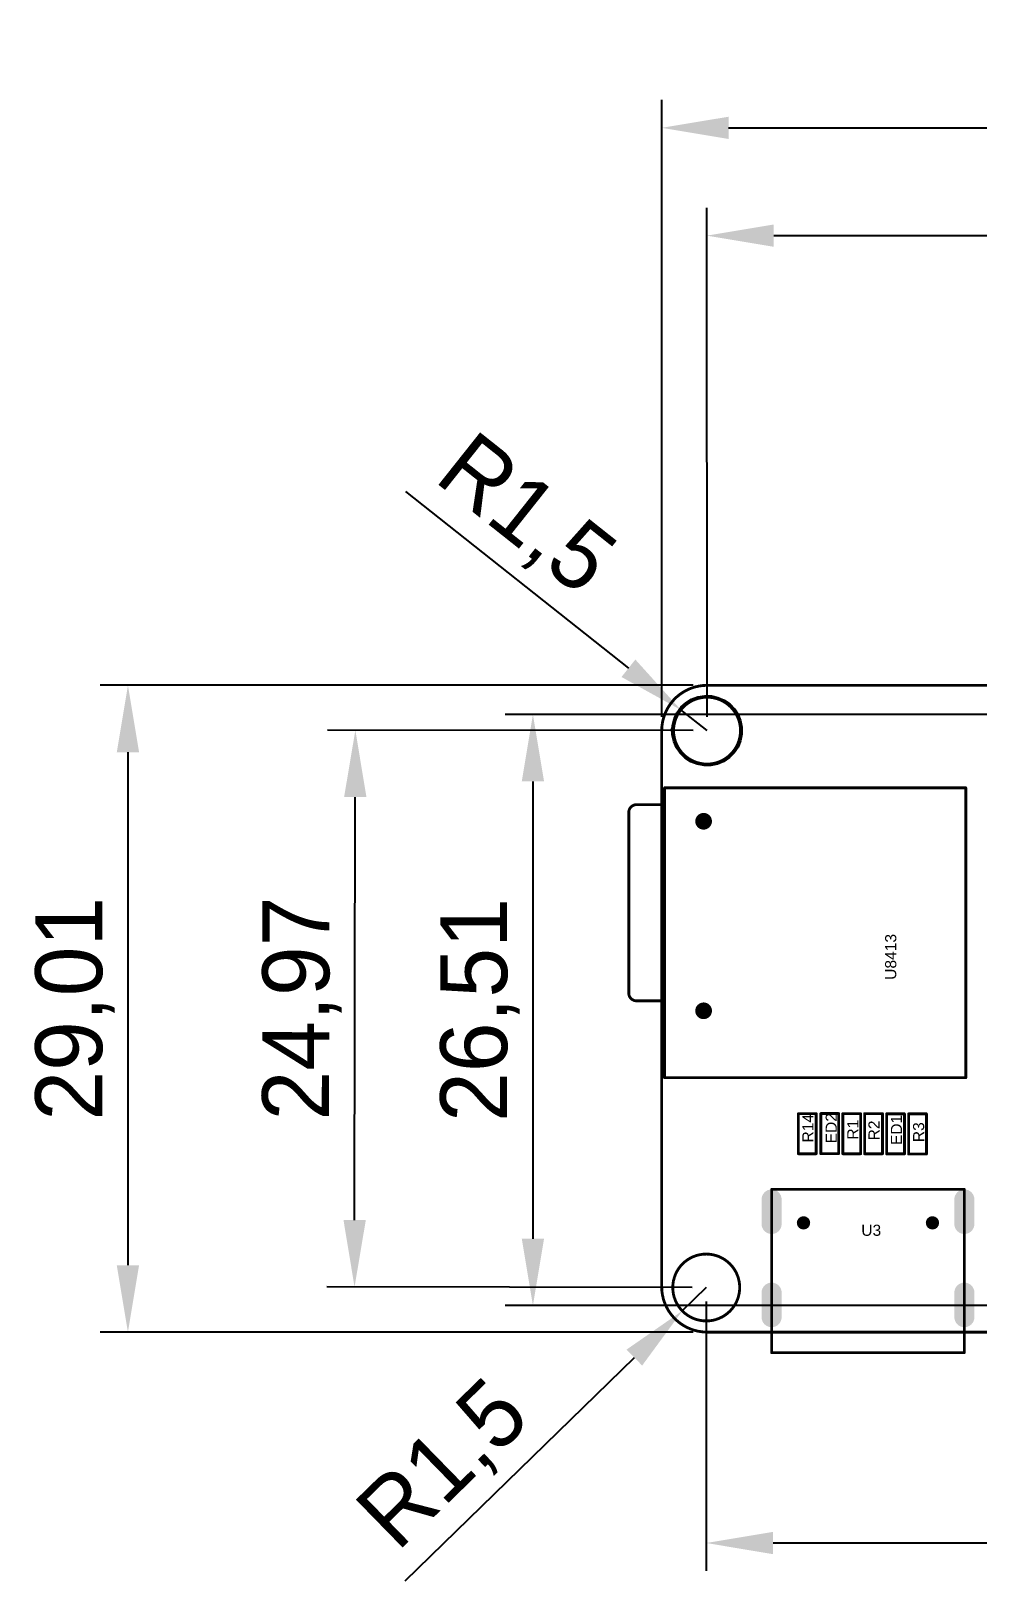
# Model space of a CAD drawing. Header units: millimetres. Extents: x -22 to 102, y -3 to 66.
# Drawn here: x -22 to 20.4, y -3.2 to 66.4 of the extents above; entities that cross this region are included whole.
import ezdxf

# ---------------------------------------------------------------- set-up
doc = ezdxf.new("R2010")
doc.units = ezdxf.units.MM
for name, color, linetype in [('KeepOutLayer', 6, 'Continuous'), ('MultiLayer', 9, 'Continuous'), ('PadHoleLayer', 156, 'Continuous'), ('TopOverlay', 2, 'Continuous')]:
    doc.layers.add(name, color=color, linetype=linetype)
doc.styles.add('Arial', font='arial.ttf', dxfattribs={"height": 0.2})
doc.dimstyles.new('ISO-25', dxfattribs={"dimtxt": 3, "dimasz": 3, "dimexe": 1.25, "dimexo": 0.625, "dimtad": 1, "dimtxsty": 'Standard', "dimcen": 2.5, "dimclrd": 3, "dimclre": 3, "dimclrt": 3, "dimadec": 0, "dimazin": 0, "dimtfac": 1, "dimtmove": 0, "dimatfit": 3, "dimfxl": 1, "dimarcsym": 0})

# ---------------------------------------------------------------- blocks, each defined once
blk = doc.blocks.new('NANO_SIM_1')
at = {"layer": 'MultiLayer'}
h = blk.add_hatch(color=9, dxfattribs=at)
edge = h.paths.add_edge_path()
edge.add_arc((-7.47, -12.85), 0.375, 0, 360)
h = blk.add_hatch(color=9, dxfattribs=at)
edge = h.paths.add_edge_path()
edge.add_arc((1.03, -12.85), 0.375, 0, 360)
at = {"layer": 'PadHoleLayer'}
h = blk.add_hatch(color=156, dxfattribs=at)
edge = h.paths.add_edge_path()
edge.add_arc((-7.47, -12.85), 0.375, 0, 360)
h = blk.add_hatch(color=156, dxfattribs=at)
edge = h.paths.add_edge_path()
edge.add_arc((1.03, -12.85), 0.375, 0, 360)
at = {"layer": 'TopOverlay', "const_width": 0.127}
for points in [[(-8.97, -14.6), (-8.97, -1.1)], [(4.03, -1.1), (-8.97, -1.1)], [(4.03, -14.6), (4.03, -1.1)], [(4.03, -14.6), (-8.97, -14.6)], [(0.584, -14.605), (-8.216, -14.605)], [(-8.216, -15.855), (-8.216, -14.605)], [(0.584, -15.855), (0.584, -14.605)], [(0.234, -16.205), (-7.866, -16.205)]]:
    blk.add_lwpolyline(points, dxfattribs=at)
at = {"layer": 'TopOverlay', "const_width": 0.0635}
for points in [[(-9.002, -1.1, 1), (-8.938, -1.1, 1)], [(-9.002, -1.1, 1), (-8.938, -1.1, 1)], [(3.998, -1.1, 1), (4.062, -1.1, 1)], [(3.998, -1.1, 1), (4.062, -1.1, 1)], [(-9.002, -14.6, 1), (-8.938, -14.6, 1)], [(-9.002, -14.6, 1), (-8.938, -14.6, 1)], [(-8.248, -14.605, 1), (-8.184, -14.605, 1)], [(-8.248, -14.605, 1), (-8.184, -14.605, 1)], [(0.552, -14.605, 1), (0.616, -14.605, 1)], [(0.552, -14.605, 1), (0.616, -14.605, 1)], [(3.998, -14.6, 1), (4.062, -14.6, 1)], [(3.998, -14.6, 1), (4.062, -14.6, 1)], [(-8.248, -15.855, 1), (-8.184, -15.855, 1)], [(-8.248, -15.855, 1), (-8.184, -15.855, 1)], [(0.552, -15.855, 1), (0.616, -15.855, 1)], [(0.552, -15.855, 1), (0.616, -15.855, 1)], [(-7.898, -16.205, 1), (-7.834, -16.205, 1)], [(-7.898, -16.205, 1), (-7.834, -16.205, 1)], [(0.202, -16.205, 1), (0.266, -16.205, 1)], [(0.202, -16.205, 1), (0.266, -16.205, 1)]]:
    blk.add_lwpolyline(points, format="xyb", close=True, dxfattribs=at)
at = {"layer": 'TopOverlay', "const_width": 0.127}
for points in [[(-7.866, -16.205, -0.414214), (-8.216, -15.855)], [(0.584, -15.855, -0.414214), (0.234, -16.205)]]:
    blk.add_lwpolyline(points, format="xyb", dxfattribs=at)
blk = doc.blocks.new('TYPE_C3_0_6')
at = {"layer": 'MultiLayer'}
h = blk.add_hatch(color=9, dxfattribs=at)
edge = h.paths.add_edge_path()
edge.add_arc((-4.32, -1.55), 0.45, 180, 360)
edge.add_line((-3.87, -1.55), (-3.87, -0.45))
edge.add_arc((-4.32, -0.45), 0.45, 0, 180)
edge.add_line((-4.77, -0.45), (-4.77, -1.55))
h = blk.add_hatch(color=9, dxfattribs=at)
edge = h.paths.add_edge_path()
edge.add_arc((4.32, -1.55), 0.45, 180, 360)
edge.add_line((4.77, -1.55), (4.77, -0.45))
edge.add_arc((4.32, -0.45), 0.45, 0, 180)
edge.add_line((3.87, -0.45), (3.87, -1.55))
h = blk.add_hatch(color=9, dxfattribs=at)
edge = h.paths.add_edge_path()
edge.add_arc((-2.89, -1.5), 0.3, 0, 360)
h = blk.add_hatch(color=9, dxfattribs=at)
edge = h.paths.add_edge_path()
edge.add_arc((2.89, -1.5), 0.3, 0, 360)
h = blk.add_hatch(color=9, dxfattribs=at)
edge = h.paths.add_edge_path()
edge.add_arc((-4.32, -5.73), 0.45, 180, 360)
edge.add_line((-3.87, -5.73), (-3.87, -4.63))
edge.add_arc((-4.32, -4.63), 0.45, 0, 180)
edge.add_line((-4.77, -4.63), (-4.77, -5.73))
h = blk.add_hatch(color=9, dxfattribs=at)
edge = h.paths.add_edge_path()
edge.add_arc((4.32, -5.73), 0.45, 180, 360)
edge.add_line((4.77, -5.73), (4.77, -4.63))
edge.add_arc((4.32, -4.63), 0.45, 0, 180)
edge.add_line((3.87, -4.63), (3.87, -5.73))
at = {"layer": 'PadHoleLayer'}
h = blk.add_hatch(color=156, dxfattribs=at)
edge = h.paths.add_edge_path()
edge.add_arc((-4.32, -1.4), 0.25, 180, 360)
edge.add_line((-4.07, -1.4), (-4.07, -0.6))
edge.add_arc((-4.32, -0.6), 0.25, 0, 180)
edge.add_line((-4.57, -0.6), (-4.57, -1.4))
h = blk.add_hatch(color=156, dxfattribs=at)
edge = h.paths.add_edge_path()
edge.add_arc((4.32, -1.4), 0.25, 180, 360)
edge.add_line((4.57, -1.4), (4.57, -0.6))
edge.add_arc((4.32, -0.6), 0.25, 0, 180)
edge.add_line((4.07, -0.6), (4.07, -1.4))
h = blk.add_hatch(color=156, dxfattribs=at)
edge = h.paths.add_edge_path()
edge.add_arc((-2.89, -1.5), 0.3, 0, 360)
h = blk.add_hatch(color=156, dxfattribs=at)
edge = h.paths.add_edge_path()
edge.add_arc((2.89, -1.5), 0.3, 0, 360)
h = blk.add_hatch(color=156, dxfattribs=at)
edge = h.paths.add_edge_path()
edge.add_arc((-4.32, -5.63), 0.2, 180, 360)
edge.add_line((-4.12, -5.63), (-4.12, -4.73))
edge.add_arc((-4.32, -4.73), 0.2, 0, 180)
edge.add_line((-4.52, -4.73), (-4.52, -5.63))
h = blk.add_hatch(color=156, dxfattribs=at)
edge = h.paths.add_edge_path()
edge.add_arc((4.32, -5.63), 0.2, 180, 360)
edge.add_line((4.52, -5.63), (4.52, -4.73))
edge.add_arc((4.32, -4.73), 0.2, 0, 180)
edge.add_line((4.12, -4.73), (4.12, -5.63))
at = {"layer": 'TopOverlay', "const_width": 0.127}
for points in [[(-4.32, 0), (4.32, 0)], [(-4.32, -7.32), (-4.32, 0)], [(4.32, -7.32), (4.32, 0)], [(-4.32, -7.32), (4.32, -7.32)]]:
    blk.add_lwpolyline(points, dxfattribs=at)
at = {"layer": 'TopOverlay', "const_width": 0.0635}
for points in [[(-4.352, 0, 1), (-4.288, 0, 1)], [(-4.352, 0, 1), (-4.288, 0, 1)], [(4.288, 0, 1), (4.352, 0, 1)], [(4.288, 0, 1), (4.352, 0, 1)], [(-4.352, -7.32, 1), (-4.288, -7.32, 1)], [(-4.352, -7.32, 1), (-4.288, -7.32, 1)], [(4.288, -7.32, 1), (4.352, -7.32, 1)], [(4.288, -7.32, 1), (4.352, -7.32, 1)]]:
    blk.add_lwpolyline(points, format="xyb", close=True, dxfattribs=at)
blk = doc.blocks.new('R0402_34')
at = {"layer": 'TopOverlay', "const_width": 0.127}
for points in [[(-0.898, -0.392), (-0.898, 0.408)], [(0.902, 0.408), (-0.898, 0.408)], [(0.902, -0.392), (0.902, 0.408)], [(0.902, -0.392), (-0.898, -0.392)]]:
    blk.add_lwpolyline(points, dxfattribs=at)
at = {"layer": 'TopOverlay', "const_width": 0.0635}
for points in [[(-0.93, 0.408, 1), (-0.867, 0.408, 1)], [(-0.93, 0.408, 1), (-0.867, 0.408, 1)], [(0.87, 0.408, 1), (0.933, 0.408, 1)], [(0.87, 0.408, 1), (0.933, 0.408, 1)], [(-0.93, -0.392, 1), (-0.867, -0.392, 1)], [(-0.93, -0.392, 1), (-0.867, -0.392, 1)], [(0.87, -0.392, 1), (0.933, -0.392, 1)], [(0.87, -0.392, 1), (0.933, -0.392, 1)]]:
    blk.add_lwpolyline(points, format="xyb", close=True, dxfattribs=at)
blk = doc.blocks.new('R0402_41')
at = {"layer": 'TopOverlay', "const_width": 0.127}
for points in [[(-0.898, -0.392), (-0.898, 0.408)], [(0.902, 0.408), (-0.898, 0.408)], [(0.902, -0.392), (0.902, 0.408)], [(0.902, -0.392), (-0.898, -0.392)]]:
    blk.add_lwpolyline(points, dxfattribs=at)
at = {"layer": 'TopOverlay', "const_width": 0.0635}
for points in [[(-0.93, 0.408, 1), (-0.867, 0.408, 1)], [(-0.93, 0.408, 1), (-0.867, 0.408, 1)], [(0.87, 0.408, 1), (0.933, 0.408, 1)], [(0.87, 0.408, 1), (0.933, 0.408, 1)], [(-0.93, -0.392, 1), (-0.867, -0.392, 1)], [(-0.93, -0.392, 1), (-0.867, -0.392, 1)], [(0.87, -0.392, 1), (0.933, -0.392, 1)], [(0.87, -0.392, 1), (0.933, -0.392, 1)]]:
    blk.add_lwpolyline(points, format="xyb", close=True, dxfattribs=at)
blk = doc.blocks.new('R0402_47')
at = {"layer": 'TopOverlay', "const_width": 0.127}
for points in [[(-0.898, -0.392), (-0.898, 0.408)], [(0.902, 0.408), (-0.898, 0.408)], [(0.902, -0.392), (0.902, 0.408)], [(0.902, -0.392), (-0.898, -0.392)]]:
    blk.add_lwpolyline(points, dxfattribs=at)
at = {"layer": 'TopOverlay', "const_width": 0.0635}
for points in [[(-0.93, 0.408, 1), (-0.867, 0.408, 1)], [(-0.93, 0.408, 1), (-0.867, 0.408, 1)], [(0.87, 0.408, 1), (0.933, 0.408, 1)], [(0.87, 0.408, 1), (0.933, 0.408, 1)], [(-0.93, -0.392, 1), (-0.867, -0.392, 1)], [(-0.93, -0.392, 1), (-0.867, -0.392, 1)], [(0.87, -0.392, 1), (0.933, -0.392, 1)], [(0.87, -0.392, 1), (0.933, -0.392, 1)]]:
    blk.add_lwpolyline(points, format="xyb", close=True, dxfattribs=at)
blk = doc.blocks.new('R0402_52')
at = {"layer": 'TopOverlay', "const_width": 0.127}
for points in [[(-0.898, -0.392), (-0.898, 0.408)], [(0.902, 0.408), (-0.898, 0.408)], [(0.902, -0.392), (0.902, 0.408)], [(0.902, -0.392), (-0.898, -0.392)]]:
    blk.add_lwpolyline(points, dxfattribs=at)
at = {"layer": 'TopOverlay', "const_width": 0.0635}
for points in [[(-0.93, 0.408, 1), (-0.867, 0.408, 1)], [(-0.93, 0.408, 1), (-0.867, 0.408, 1)], [(0.87, 0.408, 1), (0.933, 0.408, 1)], [(0.87, 0.408, 1), (0.933, 0.408, 1)], [(-0.93, -0.392, 1), (-0.867, -0.392, 1)], [(-0.93, -0.392, 1), (-0.867, -0.392, 1)], [(0.87, -0.392, 1), (0.933, -0.392, 1)], [(0.87, -0.392, 1), (0.933, -0.392, 1)]]:
    blk.add_lwpolyline(points, format="xyb", close=True, dxfattribs=at)
blk = doc.blocks.new('R0402_68')
at = {"layer": 'TopOverlay', "const_width": 0.127}
for points in [[(-0.898, 0.408), (-0.898, -0.392)], [(-0.898, 0.408), (0.902, 0.408)], [(0.902, 0.408), (0.902, -0.392)], [(-0.898, -0.392), (0.902, -0.392)]]:
    blk.add_lwpolyline(points, dxfattribs=at)
at = {"layer": 'TopOverlay', "const_width": 0.0635}
for points in [[(-0.93, 0.408, 1), (-0.867, 0.408, 1)], [(-0.93, 0.408, 1), (-0.867, 0.408, 1)], [(0.87, 0.408, 1), (0.933, 0.408, 1)], [(0.87, 0.408, 1), (0.933, 0.408, 1)], [(-0.93, -0.392, 1), (-0.867, -0.392, 1)], [(-0.93, -0.392, 1), (-0.867, -0.392, 1)], [(0.87, -0.392, 1), (0.933, -0.392, 1)], [(0.87, -0.392, 1), (0.933, -0.392, 1)]]:
    blk.add_lwpolyline(points, format="xyb", close=True, dxfattribs=at)
blk = doc.blocks.new('R0402_69')
at = {"layer": 'TopOverlay', "const_width": 0.127}
for points in [[(-0.898, 0.408), (-0.898, -0.392)], [(-0.898, 0.408), (0.902, 0.408)], [(0.902, 0.408), (0.902, -0.392)], [(-0.898, -0.392), (0.902, -0.392)]]:
    blk.add_lwpolyline(points, dxfattribs=at)
at = {"layer": 'TopOverlay', "const_width": 0.0635}
for points in [[(-0.93, 0.408, 1), (-0.867, 0.408, 1)], [(-0.93, 0.408, 1), (-0.867, 0.408, 1)], [(0.87, 0.408, 1), (0.933, 0.408, 1)], [(0.87, 0.408, 1), (0.933, 0.408, 1)], [(-0.93, -0.392, 1), (-0.867, -0.392, 1)], [(-0.93, -0.392, 1), (-0.867, -0.392, 1)], [(0.87, -0.392, 1), (0.933, -0.392, 1)], [(0.87, -0.392, 1), (0.933, -0.392, 1)]]:
    blk.add_lwpolyline(points, format="xyb", close=True, dxfattribs=at)
blk = doc.blocks.new('*D121')
at = {"layer": 'Defpoints', "color": 0}
for p in [(7.111, 35.907), (8.286, 34.975)]:
    blk.add_point(p, dxfattribs=at)
at = {"layer": 'PadHoleLayer', "color": 3, "lineweight": -2}
for p, q in [((-5.226, 45.698), (4.762, 37.772)), ((8.286, 34.975), (7.111, 35.907))]:
    blk.add_line(p, q, dxfattribs=at)
at = {"layer": 'PadHoleLayer', "color": 3}
blk.add_solid([(5.072, 38.164), (4.451, 37.381), (7.111, 35.907)], dxfattribs=at)
at = {"layer": 'PadHoleLayer', "color": 3, "insert": (0.069, 44.528), "char_height": 3, "attachment_point": 5, "rotation": 321.56403}
blk.add_mtext('R1,5', dxfattribs=at)
blk = doc.blocks.new('*D122')
at = {"layer": 'Defpoints', "color": 0}
for p in [(8.25, 10), (7.176, 8.953)]:
    blk.add_point(p, dxfattribs=at)
at = {"layer": 'PadHoleLayer', "color": 3, "lineweight": -2}
for p, q in [((8.25, 10), (7.176, 8.953)), ((-5.245, -3.162), (5.029, 6.858))]:
    blk.add_line(p, q, dxfattribs=at)
at = {"layer": 'PadHoleLayer', "color": 3}
blk.add_solid([(4.679, 7.216), (5.378, 6.5), (7.176, 8.953)], dxfattribs=at)
at = {"layer": 'PadHoleLayer', "color": 3, "insert": (-3.413, 1.942), "char_height": 3, "attachment_point": 5, "rotation": 44.28468}
blk.add_mtext('R1,5', dxfattribs=at)
blk = doc.blocks.new('*D125')
at = {"layer": 'Defpoints', "color": 0}
for p in [(-7.477, 34.998), (8.286, 34.975), (8.25, 10)]:
    blk.add_point(p, dxfattribs=at)
at = {"layer": 'PadHoleLayer', "color": 3, "lineweight": -2}
for p, q in [((7.661, 34.976), (-8.727, 35)), ((-7.509, 13.023), (-7.481, 31.998)), ((7.625, 10.001), (-8.763, 10.025))]:
    blk.add_line(p, q, dxfattribs=at)
at = {"layer": 'PadHoleLayer', "color": 3}
for points in [[(-7.981, 31.999), (-6.981, 31.997), (-7.477, 34.998)], [(-8.009, 13.024), (-7.009, 13.022), (-7.513, 10.023)]]:
    blk.add_solid(points, dxfattribs=at)
at = {"layer": 'PadHoleLayer', "color": 3, "insert": (-9.87, 22.514), "char_height": 3, "attachment_point": 5, "rotation": 89.91649}
blk.add_mtext('24,97', dxfattribs=at)
blk = doc.blocks.new('*D126')
at = {"layer": 'Defpoints', "color": 0}
for p in [(77.742, 57.199), (8.286, 34.975), (77.75, 35)]:
    blk.add_point(p, dxfattribs=at)
at = {"layer": 'PadHoleLayer', "color": 3, "lineweight": -2}
for p, q in [((8.286, 35.6), (8.278, 58.424)), ((77.75, 35.625), (77.741, 58.449)), ((11.278, 57.175), (74.742, 57.198))]:
    blk.add_line(p, q, dxfattribs=at)
at = {"layer": 'PadHoleLayer', "color": 3}
for points in [[(74.742, 57.698), (74.742, 56.698), (77.742, 57.199)], [(11.278, 57.675), (11.279, 56.675), (8.278, 57.174)]]:
    blk.add_solid(points, dxfattribs=at)
at = {"layer": 'PadHoleLayer', "color": 3, "insert": (42.627, 59.561), "char_height": 3, "attachment_point": 5, "rotation": 0.02079}
blk.add_mtext('69,46', dxfattribs=at)
blk = doc.blocks.new('*D128')
at = {"layer": 'Defpoints', "color": 0}
for p in [(8.25, 10), (77.779, 9.987), (8.248, -1.458)]:
    blk.add_point(p, dxfattribs=at)
at = {"layer": 'PadHoleLayer', "color": 3, "lineweight": -2}
for p, q in [((8.25, 9.375), (8.248, -2.708)), ((77.779, 9.362), (77.777, -2.721)), ((74.777, -1.47), (11.248, -1.459))]:
    blk.add_line(p, q, dxfattribs=at)
at = {"layer": 'PadHoleLayer', "color": 3}
for points in [[(11.248, -0.959), (11.248, -1.959), (8.248, -1.458)], [(74.777, -0.97), (74.777, -1.97), (77.777, -1.471)]]:
    blk.add_solid(points, dxfattribs=at)
at = {"layer": 'PadHoleLayer', "color": 3, "insert": (43.013, 0.91), "char_height": 3, "attachment_point": 5, "rotation": 359.98962}
blk.add_mtext('69,53', dxfattribs=at)
blk = doc.blocks.new('*D129')
at = {"layer": 'Defpoints', "color": 0}
for p in [(81.032, 62.009), (6.254, 34.975), (81.032, 34.975)]:
    blk.add_point(p, dxfattribs=at)
at = {"layer": 'PadHoleLayer', "color": 3, "lineweight": -2}
for p, q in [((6.254, 35.6), (6.254, 63.259)), ((81.032, 35.6), (81.032, 63.259)), ((9.254, 62.009), (78.032, 62.009))]:
    blk.add_line(p, q, dxfattribs=at)
at = {"layer": 'PadHoleLayer', "color": 3}
for points in [[(9.254, 62.509), (9.254, 61.509), (6.254, 62.009)], [(78.032, 62.509), (78.032, 61.509), (81.032, 62.009)]]:
    blk.add_solid(points, dxfattribs=at)
at = {"layer": 'PadHoleLayer', "color": 3, "insert": (43.75, 64.384), "char_height": 3, "attachment_point": 5}
blk.add_mtext('74,78', dxfattribs=at)
blk = doc.blocks.new('*D130')
at = {"layer": 'Defpoints', "color": 0}
for p in [(8.286, 37.007), (-17.671, 8), (8.286, 8)]:
    blk.add_point(p, dxfattribs=at)
at = {"layer": 'PadHoleLayer', "color": 3, "lineweight": -2}
for p, q in [((7.661, 37.007), (-18.921, 37.007)), ((-17.671, 34.007), (-17.671, 11)), ((7.661, 8), (-18.921, 8))]:
    blk.add_line(p, q, dxfattribs=at)
at = {"layer": 'PadHoleLayer', "color": 3}
for points in [[(-18.171, 34.007), (-17.171, 34.007), (-17.671, 37.007)], [(-18.171, 11), (-17.171, 11), (-17.671, 8)]]:
    blk.add_solid(points, dxfattribs=at)
at = {"layer": 'PadHoleLayer', "color": 3, "insert": (-20.046, 22.503), "char_height": 3, "attachment_point": 5, "rotation": 90}
blk.add_mtext('29,01', dxfattribs=at)
blk = doc.blocks.new('*D133')
at = {"layer": 'Defpoints', "color": 0}
for p in [(27.452, 35.7), (0.481, 9.19), (27.452, 9.19)]:
    blk.add_point(p, dxfattribs=at)
at = {"layer": 'PadHoleLayer', "color": 3, "lineweight": -2}
for p, q in [((26.827, 35.7), (-0.769, 35.7)), ((0.481, 32.7), (0.481, 12.19)), ((26.827, 9.19), (-0.769, 9.19))]:
    blk.add_line(p, q, dxfattribs=at)
at = {"layer": 'PadHoleLayer', "color": 3}
for points in [[(-0.019, 32.7), (0.981, 32.7), (0.481, 35.7)], [(-0.019, 12.19), (0.981, 12.19), (0.481, 9.19)]]:
    blk.add_solid(points, dxfattribs=at)
at = {"layer": 'PadHoleLayer', "color": 3, "insert": (-1.894, 22.445), "char_height": 3, "attachment_point": 5, "rotation": 90}
blk.add_mtext('26,51', dxfattribs=at)

msp = doc.modelspace()

# ---------------------------------------------------------------- linework, layer by layer
at = {"layer": 'KeepOutLayer', "const_width": 0.127}
for points in [[(6.254, 34.975, -0.414214), (8.286, 37.007)], [(6.786, 34.975, -1), (9.786, 34.975)], [(9.786, 34.975, -1), (6.786, 34.975)], [(6.75, 10, -1), (9.75, 10)], [(8.286, 8, -0.414214), (6.254, 10.032)], [(9.75, 10, -1), (6.75, 10)]]:
    msp.add_lwpolyline(points, format="xyb", dxfattribs=at)
for points in [[(8.286, 37.007), (79, 37.007)], [(6.254, 10.032), (6.254, 34.975)], [(8.286, 8), (79, 8)]]:
    msp.add_lwpolyline(points, dxfattribs=at)
at = {"layer": 'KeepOutLayer', "const_width": 0.0635}
for points in [[(8.255, 37.007, 1), (8.318, 37.007, 1)], [(8.255, 37.007, 1), (8.318, 37.007, 1)], [(6.223, 34.975, 1), (6.286, 34.975, 1)], [(6.223, 34.975, 1), (6.286, 34.975, 1)], [(6.755, 34.975, 1), (6.818, 34.975, 1)], [(6.755, 34.975, 1), (6.818, 34.975, 1)], [(9.755, 34.975, 1), (9.818, 34.975, 1)], [(9.755, 34.975, 1), (9.818, 34.975, 1)], [(6.223, 10.032, 1), (6.286, 10.032, 1)], [(6.223, 10.032, 1), (6.286, 10.032, 1)], [(6.718, 10, 1), (6.782, 10, 1)], [(6.718, 10, 1), (6.782, 10, 1)], [(9.718, 10, 1), (9.782, 10, 1)], [(9.718, 10, 1), (9.782, 10, 1)], [(8.255, 8, 1), (8.318, 8, 1)], [(8.255, 8, 1), (8.318, 8, 1)]]:
    msp.add_lwpolyline(points, format="xyb", close=True, dxfattribs=at)
at = {"layer": 'MultiLayer'}
for p, q in [((7.115, 36.022), (7.337, 36.227)), ((7.337, 36.227), (7.595, 36.386)), ((7.595, 36.386), (7.878, 36.492)), ((7.878, 36.492), (8.177, 36.542)), ((8.177, 36.542), (8.48, 36.534)), ((8.48, 36.534), (8.775, 36.468)), ((8.775, 36.468), (9.052, 36.347)), ((9.052, 36.347), (9.301, 36.174)), ((9.301, 36.174), (9.513, 35.957)), ((6.733, 35.21), (6.807, 35.503)), ((6.807, 35.503), (6.936, 35.777)), ((6.936, 35.777), (7.115, 36.022)), ((9.513, 35.957), (9.678, 35.704)), ((9.678, 35.704), (9.792, 35.423)), ((6.686, 35.02), (6.707, 35.051)), ((6.686, 34.982), (6.686, 35.02)), ((6.706, 34.95), (6.686, 34.982)), ((6.723, 34.942), (6.706, 34.95)), ((6.707, 35.051), (6.725, 35.059)), ((6.723, 34.942), (6.723, 34.942)), ((6.726, 34.789), (6.723, 34.942)), ((6.725, 35.059), (6.733, 35.21)), ((6.792, 34.49), (6.726, 34.789)), ((9.85, 34.822), (9.791, 34.522)), ((9.792, 35.423), (9.85, 35.126)), ((9.85, 35.126), (9.85, 34.975)), ((9.85, 34.975), (9.85, 34.822)), ((6.914, 34.21), (6.792, 34.49)), ((7.088, 33.958), (6.914, 34.21)), ((9.675, 34.239), (9.506, 33.984)), ((9.791, 34.522), (9.675, 34.239)), ((7.308, 33.745), (7.088, 33.958)), ((7.565, 33.579), (7.308, 33.745)), ((7.849, 33.466), (7.565, 33.579)), ((8.15, 33.409), (7.849, 33.466)), ((8.456, 33.413), (8.15, 33.409)), ((8.755, 33.475), (8.456, 33.413)), ((9.037, 33.594), (8.755, 33.475)), ((9.29, 33.766), (9.037, 33.594)), ((9.506, 33.984), (9.29, 33.766)), ((7.085, 10.956), (7.294, 11.165)), ((7.294, 11.165), (7.539, 11.329)), ((7.539, 11.329), (7.812, 11.442)), ((7.812, 11.442), (8.102, 11.5)), ((8.102, 11.5), (8.398, 11.5)), ((8.398, 11.5), (8.688, 11.442)), ((8.688, 11.442), (8.961, 11.329)), ((8.961, 11.329), (9.206, 11.165)), ((9.206, 11.165), (9.415, 10.956)), ((6.75, 10.148), (6.808, 10.438)), ((6.808, 10.438), (6.921, 10.711)), ((6.921, 10.711), (7.085, 10.956)), ((9.415, 10.956), (9.579, 10.711)), ((9.579, 10.711), (9.692, 10.438)), ((9.692, 10.438), (9.75, 10.148)), ((6.75, 10), (6.75, 10.148)), ((6.75, 10), (6.75, 10)), ((6.75, 9.852), (6.75, 10)), ((6.808, 9.562), (6.75, 9.852)), ((9.75, 9.852), (9.692, 9.562)), ((9.75, 10.148), (9.75, 10)), ((9.75, 10), (9.75, 9.852)), ((6.921, 9.289), (6.808, 9.562)), ((7.085, 9.044), (6.921, 9.289)), ((7.294, 8.835), (7.085, 9.044)), ((9.415, 9.044), (9.206, 8.835)), ((9.579, 9.289), (9.415, 9.044)), ((9.692, 9.562), (9.579, 9.289)), ((7.539, 8.671), (7.294, 8.835)), ((7.812, 8.558), (7.539, 8.671)), ((8.102, 8.5), (7.812, 8.558)), ((8.398, 8.5), (8.102, 8.5)), ((8.688, 8.558), (8.398, 8.5)), ((8.961, 8.671), (8.688, 8.558)), ((9.206, 8.835), (8.961, 8.671))]:
    msp.add_line(p, q, dxfattribs=at)

# ---------------------------------------------------------------- block references
for name, p, rotation in [('NANO_SIM_1', (20.982, 23.44), 270), ('R0402_47', (12.772, 16.9), 270), ('R0402_68', (13.792, 16.9), 90), ('R0402_52', (14.762, 16.9), 270), ('R0402_41', (15.742, 16.9), 270), ('R0402_69', (16.742, 16.89), 90), ('R0402_34', (17.712, 16.89), 270)]:
    msp.add_blockref(name, p, dxfattribs=dict(rotation=rotation))
msp.add_blockref('TYPE_C3_0_6', (15.5, 14.4))

# ---------------------------------------------------------------- texts
at = {"layer": 'TopOverlay', "style": 'Arial'}
for s, p in [('U8413', (16.768, 23.799)), ('R14', (13.056, 16.504)), ('ED2', (14.1, 16.465)), ('R1', (15.071, 16.633)), ('R2', (16.02, 16.598)), ('ED1', (17.026, 16.387)), ('R3', (18.019, 16.519))]:
    msp.add_text(s, height=0.5, rotation=90, dxfattribs=at).set_placement(p)
msp.add_text('U3', height=0.5, dxfattribs=at).set_placement((15.199, 12.318))

# ---------------------------------------------------------------- dimensions: what is measured, and where the dimension line sits
at = {"layer": 'PadHoleLayer'}
dim = msp.add_linear_dim(base=(81.032, 62.009), p1=(6.254, 34.975), p2=(81.032, 34.975), dimstyle='ISO-25', dxfattribs=at)
dim.commit()
dim.dimension.update_dxf_attribs({"geometry": '*D129', "text_midpoint": (43.75, 62.009), "dimtype": 160})
dim = msp.add_linear_dim(base=(77.742, 57.199), p1=(8.286, 34.975), p2=(77.75, 35), angle=0.02079, dimstyle='ISO-25', dxfattribs=at)
dim.commit()
dim.dimension.update_dxf_attribs({"geometry": '*D126', "text_midpoint": (42.627, 57.186), "dimtype": 161})
dim = msp.add_radius_dim(center=(8.286, 34.975), mpoint=(7.111, 35.907), dimstyle='ISO-25', dxfattribs=at)
dim.commit()
dim.dimension.update_dxf_attribs({"geometry": '*D121', "text_midpoint": (0.069, 44.528)})
for base, p1, p2, picture, middle in [((-17.671, 8), (8.286, 37.007), (8.286, 8), '*D130', (-20.046, 22.503)), ((0.481, 9.19), (27.452, 35.7), (27.452, 9.19), '*D133', (-1.894, 22.445))]:
    dim = msp.add_linear_dim(base=base, p1=p1, p2=p2, angle=90, dimstyle='ISO-25', dxfattribs=at)
    dim.commit()
    dim.dimension.update_dxf_attribs({"geometry": picture, "text_midpoint": middle})
for p1, p2, distance, picture, middle in [((8.25, 10), (8.2864, 34.9748), 15.7629, '*D125', (-9.8697, 22.5138)), ((77.779, 9.987), (8.25, 10), 11.458, '*D128', (43.013, 0.91))]:
    dim = msp.add_aligned_dim(p1=p1, p2=p2, distance=distance, dimstyle='ISO-25', dxfattribs=at)
    dim.commit()
    dim.dimension.update_dxf_attribs({"geometry": picture, "text_midpoint": middle})
dim = msp.add_radius_dim(center=(8.25, 10), mpoint=(7.176, 8.953), dimstyle='ISO-25', dxfattribs=at)
dim.commit()
dim.dimension.update_dxf_attribs({"geometry": '*D122', "text_midpoint": (-1.755, 0.242), "dimtype": 164})

doc.saveas('drawing.dxf')
